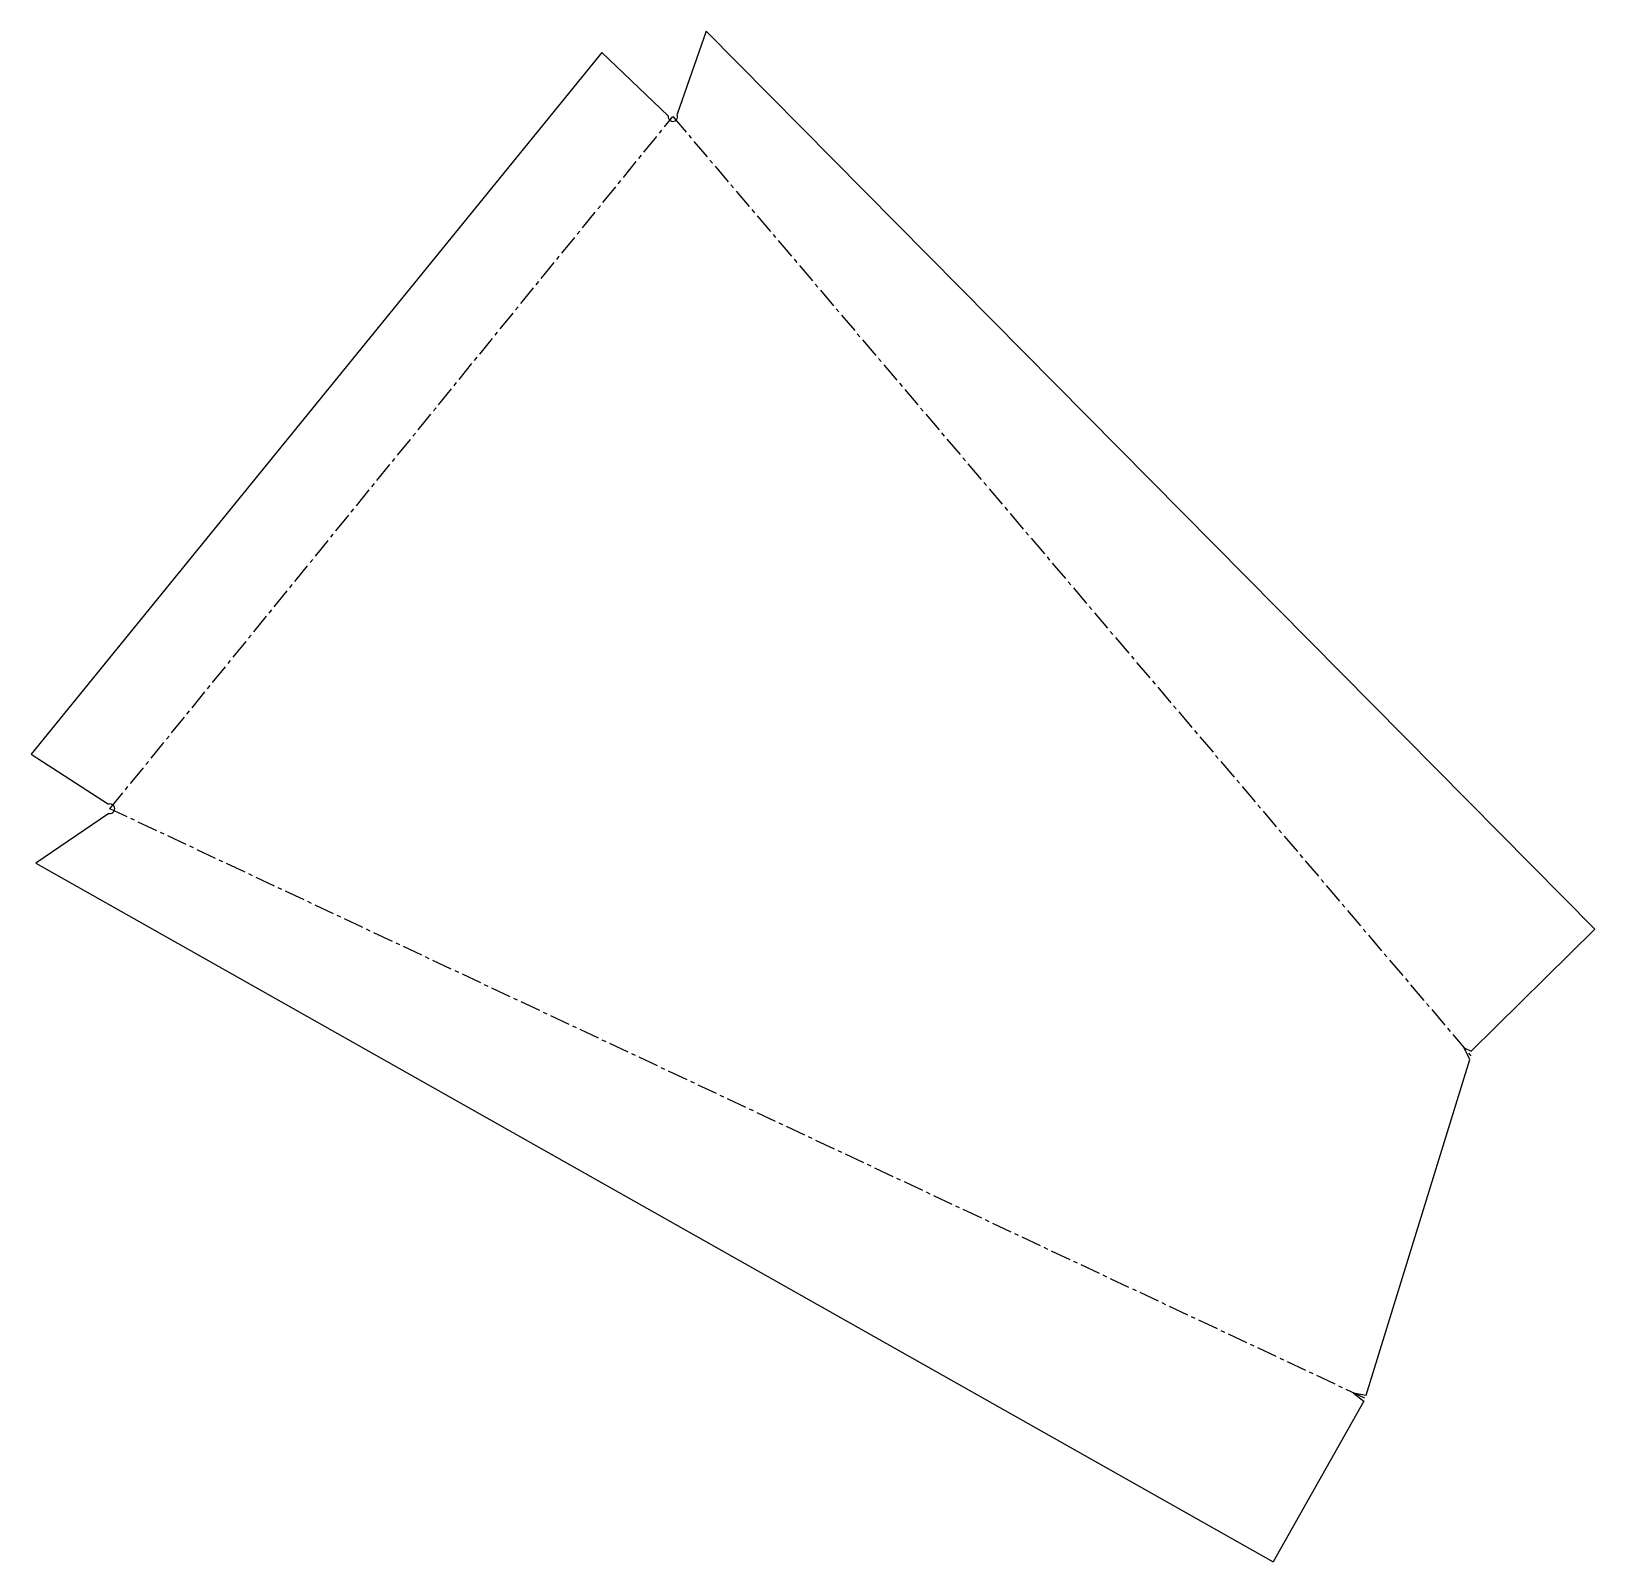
# Model space of a CAD drawing. Extents: x -778 to 198, y 646 to 1602.
import ezdxf

# ---------------------------------------------------------------- set-up
doc = ezdxf.new("R2010")
doc.units = 0
doc.linetypes.add('CENTERX2', pattern=[20.32, 12.7, -2.54, 2.54, -2.54])
doc.layers.get('0').update_dxf_attribs({"linetype": 'CONTINUOUS'})

msp = doc.modelspace()

# ---------------------------------------------------------------- linework, layer by layer
at = {"color": 7, "linetype": 'CONTINUOUS'}
for p, q in [((-356.96, 1601.83), (-375.13, 1550.05)), ((197.7, 1041.42), (-356.96, 1601.83)), ((-422.06, 1588.5), (-778.24, 1150.59)), ((-380.7, 1548.94), (-422.06, 1588.5)), ((-778.24, 1150.59), (-730.1, 1119.35)), ((-729.83, 1113.6), (-775.29, 1082.6)), ((-775.29, 1082.6), (-3.04, 646.48)), ((120.63, 965.14), (197.7, 1041.42)), ((54.95, 750.42), (119.84, 959.88)), ((53.53, 746.66), (-3.04, 646.48))]:
    msp.add_line(p, q, dxfattribs=at)
at = {"color": 7, "linetype": 'CENTERX2'}
for p, q in [((-729.12, 1116.51), (-377.73, 1548.55)), ((-377.73, 1548.55), (120.45, 962.26)), ((54.12, 748.59), (-729.12, 1116.51))]:
    msp.add_line(p, q, dxfattribs=at)
for p, q in [((119.84, 959.88), (116.25, 967.19)), ((116.25, 967.19), (120.63, 965.14)), ((46.87, 752), (53.53, 746.66)), ((46.87, 752), (54.95, 750.42))]:
    msp.add_line(p, q)
for centre, start, end in [((-377.73, 1548.55), 172.48137, 30.13199), ((-729.12, 1116.51), 256.31684, 108.89328)]:
    msp.add_arc(centre, 3, start, end)

doc.saveas('drawing.dxf')
